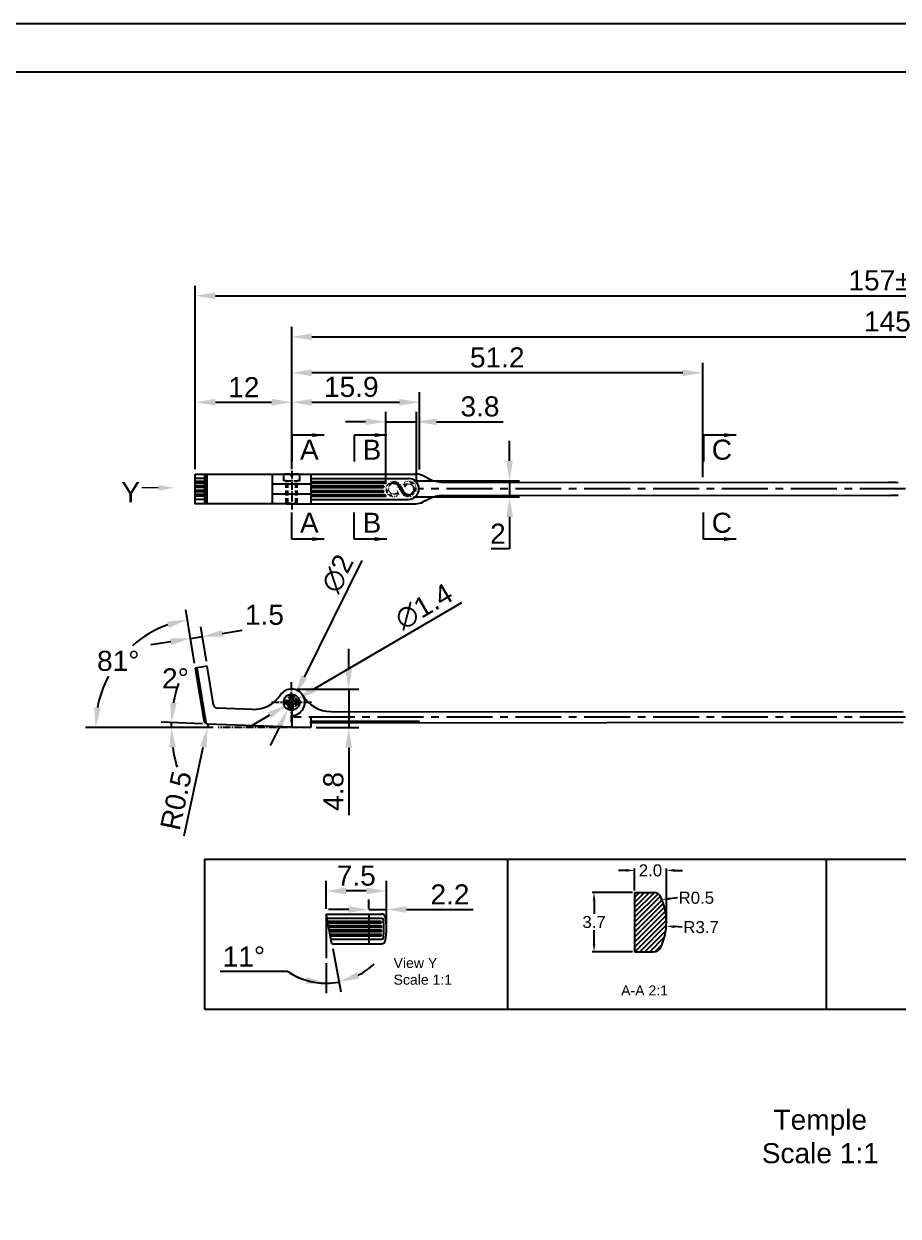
# Model space of a CAD drawing. Header units: millimetres. Extents: x 1448 to 2566, y 1057 to 1416.
# Drawn here: x 2362.5 to 2471.3, y 1267.1 to 1415.6 of the extents above; entities that cross this region are included whole.
import ezdxf

# ---------------------------------------------------------------- set-up
doc = ezdxf.new("R2010")
doc.units = ezdxf.units.MM
for name, pattern in [('CENTER2', [28.575, 19.05, -3.175, 3.175, -3.175]), ('HIDDEN', [9.525, 6.35, -3.175]), ('HIDDEN2', [0.1875, 0.125, -0.0625])]:
    doc.linetypes.add(name, pattern=pattern)
for name, color, linetype in [('Center Line', 2, 'CENTER2'), ('Dimension', 3, 'Continuous'), ('Hidden Line', 1, 'HIDDEN2')]:
    doc.layers.add(name, color=color, linetype=linetype)
for name, color, linetype, lineweight in [('填充', 6, 'Continuous', 9), ('标注', 4, 'Continuous', 5), ('绘图层', 7, 'Continuous', 15)]:
    doc.layers.add(name, color=color, linetype=linetype, lineweight=lineweight)
doc.styles.get("Standard").update_dxf_attribs({"font": 'arial.ttf'})
doc.styles.add('宋体', font='SimSun.ttf')
doc.styles.add('样式 1', font='romant.shx')
doc.dimstyles.new('ISO-25', dxfattribs={"dimtxt": 2.5, "dimasz": 2.5, "dimexe": 1.25, "dimexo": 0.625, "dimtad": 1, "dimtxsty": 'Standard', "dimcen": 2.5, "dimadec": 0, "dimazin": 0, "dimtfac": 1, "dimtmove": 0, "dimatfit": 3, "dimfxl": 1, "dimarcsym": 0})
doc.dimstyles.new('ISO-25$0', dxfattribs={"dimtxt": 2.5, "dimasz": 2.5, "dimexe": 0.5, "dimexo": 1, "dimgap": 1, "dimtad": 0, "dimtih": 1, "dimtoh": 1, "dimdec": 1, "dimzin": 10, "dimdsep": 46, "dimlunit": 6, "dimtxsty": '样式 1', "dimcen": 0, "dimclrd": 256, "dimclre": 256, "dimclrt": 7, "dimazin": 0, "dimtfac": 1, "dimtdec": 1, "dimtofl": 0, "dimtmove": 0, "dimatfit": 0, "dimfxl": 1, "dimtolj": 1, "dimtzin": 10, "dimarcsym": 0})
doc.dimstyles.new('ISO-25$2', dxfattribs={"dimscale": 0, "dimtxt": 1.8, "dimasz": 1.5, "dimexe": 1, "dimexo": 1, "dimgap": 1, "dimtad": 0, "dimtih": 1, "dimtoh": 1, "dimrnd": 0.0005, "dimzin": 1, "dimdsep": 46, "dimtxsty": 'Standard', "dimcen": 0, "dimclrd": 256, "dimclre": 256, "dimclrt": 256, "dimadec": 0, "dimazin": 0, "dimtfac": 1, "dimtofl": 0, "dimtmove": 0, "dimatfit": 3, "dimfxl": 1, "dimtolj": 1, "dimtzin": 0, "dimlwe": 9, "dimarcsym": 0})
doc.dimstyles.new('Standard$0', dxfattribs={"dimtxt": 2.3, "dimasz": 2, "dimexe": 1, "dimexo": 1, "dimgap": 1, "dimtad": 0, "dimtih": 1, "dimtoh": 1, "dimdec": 1, "dimzin": 0, "dimdsep": 46, "dimtxsty": 'Standard', "dimcen": 0, "dimclrd": 4, "dimclre": 4, "dimclrt": 4, "dimadec": 1, "dimazin": 0, "dimtfac": 1, "dimtdec": 1, "dimtofl": 0, "dimtmove": 0, "dimatfit": 0, "dimfxl": 1, "dimtolj": 1, "dimtzin": 0, "dimarcsym": 0})
doc.dimstyles.new('STANDARD$4', dxfattribs={"dimtxt": 2, "dimasz": 1.5, "dimexe": 0.5, "dimexo": 0.5, "dimgap": 0.5, "dimtad": 1, "dimtoh": 1, "dimdsep": 46, "dimtxsty": 'Standard', "dimcen": 0, "dimadec": 0, "dimazin": 0, "dimtfac": 1, "dimtofl": 0, "dimtmove": 0, "dimatfit": 3, "dimfxl": 1, "dimtolj": 1, "dimtzin": 0, "dimarcsym": 0})
doc.dimstyles.new('副本 ISO-25', dxfattribs={"dimtxt": 1.5, "dimasz": 1.5, "dimexe": 0.4, "dimexo": 0, "dimgap": 0.4, "dimtad": 1, "dimdsep": 46, "dimtxsty": 'Standard', "dimcen": 2, "dimadec": 0, "dimazin": 0, "dimtfac": 1, "dimtmove": 0, "dimatfit": 3, "dimfxl": 1, "dimarcsym": 0})

# ---------------------------------------------------------------- blocks, each defined once
blk = doc.blocks.new('*D151')
at = {"layer": 'Defpoints', "color": 0, "transparency": 16777216}
for p in [(2540.8, 1376.57), (2395.8, 1359.49), (2540.8, 1357.64)]:
    blk.add_point(p, dxfattribs=at)
at = {"layer": 'Dimension', "color": 0, "lineweight": -2, "transparency": 16777216}
for p, q in [((2395.8, 1360.11), (2395.8, 1377.82)), ((2540.8, 1358.26), (2540.8, 1377.82)), ((2398.3, 1376.57), (2538.3, 1376.57))]:
    blk.add_line(p, q, dxfattribs=at)
at = {"layer": 'Dimension', "color": 0, "transparency": 16777216}
for points in [[(2398.3, 1376.99), (2398.3, 1376.16), (2395.8, 1376.57)], [(2538.3, 1376.99), (2538.3, 1376.16), (2540.8, 1376.57)]]:
    blk.add_solid(points, dxfattribs=at)
at = {"layer": 'Dimension', "color": 0, "transparency": 16777216, "insert": (2469.95, 1378.48), "char_height": 2.5, "attachment_point": 5}
blk.add_mtext('145', dxfattribs=at)
blk = doc.blocks.new('*D152')
at = {"layer": 'Defpoints', "color": 0, "transparency": 16777216}
for p in [(2411.72, 1368.43), (2395.8, 1359.49), (2411.72, 1359.43)]:
    blk.add_point(p, dxfattribs=at)
at = {"layer": 'Dimension', "color": 0, "lineweight": -2, "transparency": 16777216}
for p, q in [((2395.8, 1360.11), (2395.8, 1369.68)), ((2411.72, 1360.06), (2411.72, 1369.68)), ((2398.3, 1368.43), (2409.22, 1368.43))]:
    blk.add_line(p, q, dxfattribs=at)
at = {"layer": 'Dimension', "color": 0, "transparency": 16777216}
for points in [[(2398.3, 1368.85), (2398.3, 1368.01), (2395.8, 1368.43)], [(2409.22, 1368.85), (2409.22, 1368.01), (2411.72, 1368.43)]]:
    blk.add_solid(points, dxfattribs=at)
at = {"layer": 'Dimension', "color": 0, "transparency": 16777216, "insert": (2403.22, 1370.33), "char_height": 2.5, "attachment_point": 5}
blk.add_mtext('15.9', dxfattribs=at)
blk = doc.blocks.new('*D153')
at = {"layer": 'Defpoints', "color": 0, "transparency": 16777216}
for p in [(2376.98, 1338.91), (2383.8, 1335.32), (2385, 1327.92), (2385, 1327.92), (2398.2, 1327.91)]:
    blk.add_point(p, dxfattribs=at)
at = {"layer": 'Dimension', "color": 0, "lineweight": -2, "transparency": 16777216}
for p, q in [((2383.7, 1335.94), (2382.62, 1342.59)), ((2384.38, 1327.92), (2370.14, 1327.93))]:
    blk.add_line(p, q, dxfattribs=at)
for start, end in [(109.7531, 131.4944), (151.9951, 169.4189)]:
    blk.add_arc((2385, 1327.92), 13.61, start, end, dxfattribs=at)
at = {"layer": 'Dimension', "color": 0, "transparency": 16777216}
for points in [[(2380.3, 1341.13), (2380.51, 1340.33), (2382.82, 1341.35)], [(2372.04, 1330.38), (2371.21, 1330.46), (2371.39, 1327.93)]]:
    blk.add_solid(points, dxfattribs=at)
at = {"layer": 'Dimension', "color": 0, "transparency": 16777216, "insert": (2374.21, 1336.21), "char_height": 2.5, "attachment_point": 5}
blk.add_mtext('81°', dxfattribs=at)
blk = doc.blocks.new('*D154')
at = {"layer": 'Defpoints', "color": 0, "transparency": 16777216}
for p in [(2384.68, 1339.25), (2383.8, 1335.32), (2385.28, 1335.56)]:
    blk.add_point(p, dxfattribs=at)
at = {"layer": 'Dimension', "color": 0, "lineweight": -2, "transparency": 16777216}
for p, q in [((2383.7, 1335.94), (2383, 1340.24)), ((2385.18, 1336.18), (2384.48, 1340.48)), ((2387.15, 1339.65), (2389.62, 1340.05)), ((2380.74, 1338.61), (2378.27, 1338.21)), ((2383.2, 1339.01), (2384.68, 1339.25))]:
    blk.add_line(p, q, dxfattribs=at)
at = {"layer": 'Dimension', "color": 0, "transparency": 16777216}
for points in [[(2387.09, 1340.06), (2387.22, 1339.24), (2384.68, 1339.25)], [(2380.67, 1339.02), (2380.8, 1338.2), (2383.2, 1339.01)]]:
    blk.add_solid(points, dxfattribs=at)
at = {"layer": 'Dimension', "color": 0, "transparency": 16777216, "insert": (2392.41, 1341.95), "char_height": 2.5, "attachment_point": 5}
blk.add_mtext('1.5', dxfattribs=at)
blk = doc.blocks.new('*D155')
at = {"layer": 'Defpoints', "color": 0, "transparency": 16777216}
for p in [(2540.8, 1381.7), (2383.8, 1359.49), (2540.8, 1357.64)]:
    blk.add_point(p, dxfattribs=at)
at = {"layer": 'Dimension', "color": 0, "lineweight": -2, "transparency": 16777216}
for p, q in [((2383.8, 1360.11), (2383.8, 1382.95)), ((2540.8, 1358.26), (2540.8, 1382.95)), ((2386.3, 1381.7), (2538.3, 1381.7))]:
    blk.add_line(p, q, dxfattribs=at)
at = {"layer": 'Dimension', "color": 0, "transparency": 16777216}
for points in [[(2386.3, 1382.11), (2386.3, 1381.28), (2383.8, 1381.7)], [(2538.3, 1382.11), (2538.3, 1381.28), (2540.8, 1381.7)]]:
    blk.add_solid(points, dxfattribs=at)
at = {"layer": 'Dimension', "color": 0, "transparency": 16777216, "insert": (2469.95, 1383.6), "char_height": 2.5, "attachment_point": 5}
blk.add_mtext('157±1', dxfattribs=at)
blk = doc.blocks.new('DQD')
at = {"layer": '填充', "lineweight": 9, "ltscale": 0.3}
h = blk.add_hatch(dxfattribs=at)
h.set_pattern_fill('ANSI31', color=0, scale=0.05, style=0)
h.set_pattern_definition([(45, (1148.31069, -378.83552), (-0.1122532, 0.1122532), [])])
edge = h.paths.add_edge_path()
edge.add_arc((566.69, -359.49), 1.22, 326.8556, 355.0657, ccw=False)
edge.add_arc((566.59, -359.43), 1.34, 301.2123, 326.8558, ccw=False)
edge.add_arc((566.73, -359.67), 1.06, 274.2954, 301.1133, ccw=False)
edge.add_arc((566.69, -359.02), 1.7, 257.7465, 274.2958, ccw=False)
edge.add_arc((566.55, -359.65), 1.07, 222.0642, 257.672, ccw=False)
edge.add_arc((567.05, -359.2), 1.74, 211.4988, 222.064, ccw=False)
edge.add_line((565.57, -360.1), (565.56, -360.09))
edge.add_line((565.56, -360.09), (565.55, -360.07))
edge.add_arc((565.5, -360.1), 0.0612, 27.0647, 32.7908)
edge.add_arc((565.22, -360.28), 0.389, 32.7819, 33.6822)
edge.add_line((565.55, -360.06), (565.54, -360.06))
edge.add_line((565.54, -360.06), (565.54, -360.06))
edge.add_arc((399.54, -452.12), 189.82, 29.0129, 29.2444)
edge.add_arc((594.76, -343.46), 33.6, 207.9789, 208.2883, ccw=False)
edge.add_arc((563.53, -360.05), 1.75, 27.9787, 35.1296)
edge.add_arc((564.41, -359.42), 0.673, 34.7548, 79.6239)
edge.add_arc((564.38, -359.62), 0.869, 79.6253, 91.3278)
edge.add_arc((564.37, -359.43), 0.684, 91.2537, 130.8134)
edge.add_arc((564.48, -359.55), 0.843, 130.8133, 161.7494)
edge.add_arc((564.32, -359.5), 0.677, 161.7494, 200.593)
edge.add_arc((564.37, -359.48), 0.725, 200.5919, 250.1079)
edge.add_arc((564.38, -359.42), 0.784, 250.7316, 267.3209)
edge.add_arc((564.37, -359.64), 0.567, 267.3211, 306.2228)
edge.add_arc((564.25, -359.48), 0.772, 306.2233, 334.5335)
edge.add_arc((564.56, -359.62), 0.425, 334.2455, 338.2123)
edge.add_arc((564.73, -359.69), 0.245, 338.0572, 339.8659)
edge.add_line((564.96, -359.77), (564.96, -359.77))
edge.add_line((564.96, -359.77), (565.28, -360.35))
edge.add_arc((564.34, -359.44), 1.3, 269.4465, 315.7434, ccw=False)
edge.add_arc((564.34, -359.54), 1.2, 219.0311, 269.4465, ccw=False)
edge.add_arc((564.38, -359.53), 1.24, 168.2094, 218.4949, ccw=False)
edge.add_arc((564.46, -359.54), 1.32, 121.2067, 168.2095, ccw=False)
edge.add_arc((564.32, -359.32), 1.06, 94.2929, 121.1205, ccw=False)
edge.add_arc((564.37, -359.96), 1.7, 77.7464, 94.2924, ccw=False)
edge.add_arc((564.5, -359.34), 1.07, 42.0742, 77.6742, ccw=False)
edge.add_arc((564.01, -359.79), 1.73, 31.4908, 42.0738, ccw=False)
edge.add_arc((570.69, -355.76), 6.07, 210.9223, 211.243)
edge.add_arc((565.55, -358.89), 0.0552, 205.9092, 212.2901)
edge.add_arc((565.73, -358.78), 0.26, 212.3113, 213.6669)
edge.add_line((565.51, -358.92), (565.51, -358.92))
edge.add_line((565.51, -358.92), (565.51, -358.93))
edge.add_line((565.51, -358.93), (565.57, -359.03))
edge.add_line((565.57, -359.03), (565.61, -359.11))
edge.add_line((565.61, -359.11), (565.66, -359.19))
edge.add_arc((659.07, -307.26), 106.87, 209.0745, 209.3225)
edge.add_arc((563.18, -361.1), 3.1, 28.5558, 29.0962, ccw=False)
edge.add_arc((567.1, -358.97), 1.37, 208.5466, 209.6916)
edge.add_arc((588.52, -346.9), 25.95, 209.414, 210.0587)
edge.add_arc((566.56, -359.61), 0.584, 210.0584, 215.1338)
edge.add_arc((566.66, -359.55), 0.693, 214.7855, 294.3732)
edge.add_arc((566.59, -359.4), 0.86, 294.3731, 321.393)
edge.add_arc((566.71, -359.49), 0.703, 321.3927, 376.6129)
edge.add_arc((566.69, -359.5), 0.724, 16.613, 70.1029)
edge.add_arc((566.68, -359.55), 0.778, 70.7005, 87.7609)
edge.add_arc((566.69, -359.34), 0.567, 87.7607, 126.4636)
edge.add_arc((566.81, -359.51), 0.773, 126.4633, 154.5968)
edge.add_arc((566.5, -359.36), 0.426, 154.3103, 158.2724)
edge.add_arc((566.33, -359.3), 0.246, 158.1207, 159.9307)
edge.add_line((566.1, -359.21), (566.1, -359.21))
edge.add_line((566.1, -359.21), (565.78, -358.64))
edge.add_arc((566.71, -359.55), 1.3, 89.4474, 135.7452, ccw=False)
edge.add_arc((566.71, -359.45), 1.2, 39.0184, 89.4475, ccw=False)
edge.add_arc((566.7, -359.44), 1.22, -6.5827, 38.5074, ccw=False)
edge.add_arc((568.41, -359.64), 0.515, 173.4181, 175.134)
blk = doc.blocks.new('*D156')
at = {"layer": 'Defpoints', "color": 0, "transparency": 16777216}
for p in [(2395.8, 1368.43), (2383.8, 1359.49), (2395.8, 1359.49)]:
    blk.add_point(p, dxfattribs=at)
at = {"layer": 'Dimension', "color": 0, "lineweight": -2, "transparency": 16777216}
for p, q in [((2383.8, 1360.11), (2383.8, 1369.68)), ((2395.8, 1360.11), (2395.8, 1369.68)), ((2386.3, 1368.43), (2393.3, 1368.43))]:
    blk.add_line(p, q, dxfattribs=at)
at = {"layer": 'Dimension', "color": 0, "transparency": 16777216}
for points in [[(2386.3, 1368.85), (2386.3, 1368.01), (2383.8, 1368.43)], [(2393.3, 1368.85), (2393.3, 1368.01), (2395.8, 1368.43)]]:
    blk.add_solid(points, dxfattribs=at)
at = {"layer": 'Dimension', "color": 0, "transparency": 16777216, "insert": (2389.84, 1370.31), "char_height": 2.5, "attachment_point": 5}
blk.add_mtext('12', dxfattribs=at)
blk = doc.blocks.new('*D205')
at = {"layer": 'Defpoints', "color": 0, "transparency": 16777216}
for p in [(2396.23, 1331.96), (2395.34, 1330.17)]:
    blk.add_point(p, dxfattribs=at)
at = {"layer": 'Dimension', "color": 0, "lineweight": -2, "transparency": 16777216}
for p, q in [((2404.53, 1348.72), (2397.34, 1334.2)), ((2395.34, 1330.17), (2396.23, 1331.96)), ((2394.23, 1327.93), (2393.12, 1325.69))]:
    blk.add_line(p, q, dxfattribs=at)
at = {"layer": 'Dimension', "color": 0, "transparency": 16777216}
for points in [[(2396.96, 1334.39), (2397.71, 1334.02), (2396.23, 1331.96)], [(2393.86, 1328.11), (2394.6, 1327.74), (2395.34, 1330.17)]]:
    blk.add_solid(points, dxfattribs=at)
at = {"layer": 'Dimension', "color": 0, "transparency": 16777216, "insert": (2401.52, 1347.09), "char_height": 2.5, "attachment_point": 5, "rotation": 63.6537}
blk.add_mtext('∅2', dxfattribs=at)
blk = doc.blocks.new('*D206')
at = {"layer": 'Defpoints', "color": 0, "transparency": 16777216}
for p in [(2395.18, 1330.71), (2396.39, 1331.42)]:
    blk.add_point(p, dxfattribs=at)
at = {"layer": 'Dimension', "color": 0, "lineweight": -2, "transparency": 16777216}
for p, q in [((2416.94, 1343.43), (2398.55, 1332.68)), ((2395.18, 1330.71), (2396.39, 1331.42)), ((2393.02, 1329.45), (2390.86, 1328.19))]:
    blk.add_line(p, q, dxfattribs=at)
at = {"layer": 'Dimension', "color": 0, "transparency": 16777216}
for points in [[(2398.34, 1333.04), (2398.76, 1332.32), (2396.39, 1331.42)], [(2392.81, 1329.81), (2393.23, 1329.09), (2395.18, 1330.71)]]:
    blk.add_solid(points, dxfattribs=at)
at = {"layer": 'Dimension', "color": 0, "transparency": 16777216, "insert": (2412.27, 1342.98), "char_height": 2.5, "attachment_point": 5, "rotation": 30.2947}
blk.add_mtext('∅1.4', dxfattribs=at)
blk = doc.blocks.new('*D149')
at = {"layer": 'Defpoints', "color": 0, "transparency": 16777216}
for p in [(2385.32, 1327.93), (2385.43, 1328.42)]:
    blk.add_point(p, dxfattribs=at)
at = {"layer": 'Dimension', "color": 0, "lineweight": -2, "transparency": 16777216}
for p, q in [((2385.43, 1328.42), (2385.32, 1327.93)), ((2382.4, 1314.41), (2384.79, 1325.49))]:
    blk.add_line(p, q, dxfattribs=at)
at = {"layer": 'Dimension', "color": 0, "transparency": 16777216}
blk.add_solid([(2384.39, 1325.58), (2385.2, 1325.4), (2385.32, 1327.93)], dxfattribs=at)
at = {"layer": 'Dimension', "color": 0, "transparency": 16777216, "insert": (2381.41, 1318.83), "char_height": 2.5, "attachment_point": 5, "rotation": 77.8144}
blk.add_mtext('R0.5', dxfattribs=at)
blk = doc.blocks.new('*D194')
at = {"layer": 'Defpoints', "color": 0, "transparency": 16777216}
for p in [(2400.09, 1304.69), (2400.09, 1304.69), (2400.79, 1300.99), (2400.09, 1299.18), (2401.16, 1296.14)]:
    blk.add_point(p, dxfattribs=at)
at = {"layer": 'Dimension', "color": 0, "lineweight": -2, "transparency": 16777216}
for p, q in [((2400.91, 1300.38), (2401.93, 1294.99)), ((2400.09, 1298.55), (2400.09, 1294.82)), ((2395.31, 1297.52), (2386.89, 1297.52))]:
    blk.add_line(p, q, dxfattribs=at)
for start, end in [(297.3902, 314.0674), (236.2788, 270), (236.6458, 253.3229), (270, 280.7131)]:
    blk.add_arc((2400.09, 1304.69), 8.62, start, end, dxfattribs=at)
at = {"layer": 'Dimension', "color": 0, "transparency": 16777216}
for points in [[(2397.68, 1296.85), (2397.56, 1296.02), (2400.09, 1296.07)], [(2404.19, 1296.64), (2403.92, 1297.43), (2401.69, 1296.22)]]:
    blk.add_solid(points, dxfattribs=at)
at = {"layer": 'Dimension', "color": 0, "transparency": 16777216, "insert": (2389.85, 1299.4), "char_height": 2.5, "attachment_point": 5}
blk.add_mtext('11°', dxfattribs=at)
blk = doc.blocks.new('*D195')
at = {"layer": 'Defpoints', "color": 0, "transparency": 16777216}
for p in [(2405.4, 1304.69), (2407.59, 1305.25), (2407.59, 1302.84)]:
    blk.add_point(p, dxfattribs=at)
at = {"layer": 'Dimension', "color": 0, "lineweight": -2, "transparency": 16777216}
for p, q in [((2405.4, 1305.32), (2405.4, 1306.5)), ((2407.59, 1303.47), (2407.59, 1306.5)), ((2402.9, 1305.25), (2400.4, 1305.25)), ((2405.4, 1305.25), (2407.59, 1305.25)), ((2410.09, 1305.25), (2418.41, 1305.25))]:
    blk.add_line(p, q, dxfattribs=at)
at = {"layer": 'Dimension', "color": 0, "transparency": 16777216}
for points in [[(2402.9, 1305.67), (2402.9, 1304.84), (2405.4, 1305.25)], [(2410.09, 1305.67), (2410.09, 1304.84), (2407.59, 1305.25)]]:
    blk.add_solid(points, dxfattribs=at)
at = {"layer": 'Dimension', "color": 0, "transparency": 16777216, "insert": (2415.5, 1307.13), "char_height": 2.5, "attachment_point": 5}
blk.add_mtext('2.2', dxfattribs=at)
blk = doc.blocks.new('*D196')
at = {"layer": 'Defpoints', "color": 0, "transparency": 16777216}
for p in [(2380.81, 1328.12), (2385.34, 1328.37), (2386.63, 1327.91), (2398.2, 1327.91), (2398.2, 1327.91)]:
    blk.add_point(p, dxfattribs=at)
at = {"layer": 'Dimension', "color": 0, "lineweight": -2, "transparency": 16777216}
for p, q in [((2386.01, 1327.91), (2379.56, 1327.91)), ((2384.71, 1328.39), (2379.57, 1328.58))]:
    blk.add_line(p, q, dxfattribs=at)
for start, end in [(161.4762, 169.7183), (177.9605, 180), (188.2421, 196.4843)]:
    blk.add_arc((2398.2, 1327.91), 17.39, start, end, dxfattribs=at)
at = {"layer": 'Dimension', "color": 0, "transparency": 16777216}
for points in [[(2381.5, 1330.97), (2380.67, 1331.06), (2380.82, 1328.53)], [(2380.57, 1325.39), (2381.4, 1325.45), (2380.81, 1327.91)]]:
    blk.add_solid(points, dxfattribs=at)
at = {"layer": 'Dimension', "color": 0, "transparency": 16777216, "insert": (2381.33, 1334.04), "char_height": 2.5, "attachment_point": 5}
blk.add_mtext('2°', dxfattribs=at)
blk = doc.blocks.new('*D197')
at = {"layer": 'Defpoints', "color": 0, "transparency": 16777216}
for p in [(2442.44, 1310.12), (2438.47, 1307.39), (2442.44, 1303.69)]:
    blk.add_point(p, dxfattribs=at)
at = {"layer": 'Dimension', "color": 3, "lineweight": -2, "transparency": 16777216}
for p, q in [((2437.47, 1310.12), (2436.47, 1310.12)), ((2438.47, 1307.64), (2438.47, 1310.37)), ((2442.44, 1303.94), (2442.44, 1310.37)), ((2443.44, 1310.12), (2444.44, 1310.12))]:
    blk.add_line(p, q, dxfattribs=at)
at = {"layer": 'Dimension', "color": 3, "transparency": 16777216}
for points in [[(2437.47, 1310.29), (2437.47, 1309.96), (2438.47, 1310.12)], [(2443.44, 1310.29), (2443.44, 1309.96), (2442.44, 1310.12)]]:
    blk.add_solid(points, dxfattribs=at)
at = {"layer": 'Dimension', "transparency": 16777216, "insert": (2440.46, 1310.12), "char_height": 1.5, "attachment_point": 5}
blk.add_mtext('\\A1;2.0', dxfattribs=at)
blk = doc.blocks.new('*D198')
at = {"layer": 'Defpoints', "color": 0, "transparency": 16777216}
for p in [(2438.47, 1307.39), (2433.44, 1299.99), (2438.47, 1299.99)]:
    blk.add_point(p, dxfattribs=at)
at = {"layer": 'Dimension', "color": 3, "lineweight": -2, "transparency": 16777216}
for p, q in [((2438.22, 1307.39), (2433.19, 1307.39)), ((2433.44, 1306.39), (2433.44, 1304.7)), ((2433.44, 1300.99), (2433.44, 1302.67)), ((2438.22, 1299.99), (2433.19, 1299.99))]:
    blk.add_line(p, q, dxfattribs=at)
at = {"layer": 'Dimension', "color": 3, "transparency": 16777216}
for points in [[(2433.27, 1306.39), (2433.6, 1306.39), (2433.44, 1307.39)], [(2433.27, 1300.99), (2433.6, 1300.99), (2433.44, 1299.99)]]:
    blk.add_solid(points, dxfattribs=at)
at = {"layer": 'Dimension', "transparency": 16777216, "insert": (2433.44, 1303.69), "char_height": 1.5, "attachment_point": 5}
blk.add_mtext('\\A1;3.7', dxfattribs=at)
blk = doc.blocks.new('*D199')
at = {"layer": 'Defpoints', "color": 0, "transparency": 16777216}
for p in [(2435.01, 1303.69), (2442.43, 1303.18)]:
    blk.add_point(p, dxfattribs=at)
at = {"layer": 'Dimension', "color": 3, "lineweight": -2, "transparency": 16777216}
blk.add_line((2444.42, 1303.05), (2443.43, 1303.12), dxfattribs=at)
at = {"layer": 'Dimension', "color": 3, "transparency": 16777216}
blk.add_solid([(2443.44, 1303.28), (2443.41, 1302.95), (2442.43, 1303.18)], dxfattribs=at)
at = {"layer": 'Dimension', "transparency": 16777216, "insert": (2446.76, 1303.05), "char_height": 1.5, "attachment_point": 5}
blk.add_mtext('\\A1;R3.7', dxfattribs=at)
blk = doc.blocks.new('*D200')
at = {"layer": 'Defpoints', "color": 0, "transparency": 16777216}
for p in [(2395.83, 1332.71), (2398.2, 1327.91), (2402.9, 1327.91)]:
    blk.add_point(p, dxfattribs=at)
at = {"layer": 'Dimension', "color": 0, "lineweight": -2, "transparency": 16777216}
for p, q in [((2402.9, 1335.21), (2402.9, 1337.71)), ((2396.45, 1332.71), (2404.15, 1332.71)), ((2402.9, 1332.71), (2402.9, 1327.91)), ((2398.83, 1327.91), (2404.15, 1327.91)), ((2402.9, 1325.41), (2402.9, 1317.01))]:
    blk.add_line(p, q, dxfattribs=at)
at = {"layer": 'Dimension', "color": 0, "transparency": 16777216}
for points in [[(2402.48, 1335.21), (2403.32, 1335.21), (2402.9, 1332.71)], [(2402.48, 1325.41), (2403.32, 1325.41), (2402.9, 1327.91)]]:
    blk.add_solid(points, dxfattribs=at)
at = {"layer": 'Dimension', "color": 0, "transparency": 16777216, "insert": (2401, 1319.96), "char_height": 2.5, "attachment_point": 5, "rotation": 90}
blk.add_mtext('4.8', dxfattribs=at)
blk = doc.blocks.new('*D150')
at = {"layer": 'Defpoints', "color": 0, "transparency": 16777216}
for p in [(2400.09, 1307.56), (2400.09, 1304.69), (2407.59, 1302.84)]:
    blk.add_point(p, dxfattribs=at)
at = {"layer": 'Dimension', "color": 0, "lineweight": -2, "transparency": 16777216}
for p, q in [((2400.09, 1305.32), (2400.09, 1308.81)), ((2407.59, 1303.47), (2407.59, 1308.81)), ((2405.09, 1307.56), (2402.59, 1307.56))]:
    blk.add_line(p, q, dxfattribs=at)
at = {"layer": 'Dimension', "color": 0, "transparency": 16777216}
for points in [[(2402.59, 1307.98), (2402.59, 1307.14), (2400.09, 1307.56)], [(2405.09, 1307.98), (2405.09, 1307.14), (2407.59, 1307.56)]]:
    blk.add_solid(points, dxfattribs=at)
at = {"layer": 'Dimension', "color": 0, "transparency": 16777216, "insert": (2403.84, 1309.46), "char_height": 2.5, "attachment_point": 5}
blk.add_mtext('7.5', dxfattribs=at)
blk = doc.blocks.new('kjhkih')
at = {"layer": '标注', "color": 0, "lineweight": 13, "ltscale": 5}
blk.add_line((1566.04, 212.6), (1563.98, 212.6), dxfattribs=at)
blk.add_solid([(1566.04, 212.93), (1568.04, 212.6), (1566.04, 212.26)], dxfattribs=at)
blk = doc.blocks.new('*D201')
at = {"layer": 'Defpoints', "color": 0, "transparency": 16777216}
for p in [(2440.85, 1306.39), (2441.84, 1306.49)]:
    blk.add_point(p, dxfattribs=at)
at = {"layer": 'Dimension', "color": 3, "lineweight": -2, "transparency": 16777216}
blk.add_line((2443.83, 1306.71), (2442.84, 1306.6), dxfattribs=at)
blk.add_arc((2440.85, 1306.39), 1, 351.8602, 10.4957, dxfattribs=at)
at = {"layer": 'Dimension', "color": 3, "transparency": 16777216}
blk.add_solid([(2442.82, 1306.77), (2442.86, 1306.44), (2441.84, 1306.49)], dxfattribs=at)
at = {"layer": 'Dimension', "transparency": 16777216, "insert": (2446.17, 1306.71), "char_height": 1.5, "attachment_point": 5}
blk.add_mtext('\\A1;R0.5', dxfattribs=at)
blk = doc.blocks.new('*D202')
at = {"layer": 'Defpoints', "color": 0, "transparency": 16777216}
for p in [(2410.38, 1358.63), (2410.35, 1356.64), (2422.92, 1356.64)]:
    blk.add_point(p, dxfattribs=at)
at = {"layer": 'Dimension', "color": 0, "lineweight": -2, "transparency": 16777216}
for p, q in [((2422.92, 1361.13), (2422.92, 1363.63)), ((2411.01, 1358.63), (2424.17, 1358.63)), ((2422.92, 1358.63), (2422.92, 1356.64)), ((2410.98, 1356.64), (2424.17, 1356.64)), ((2422.92, 1354.14), (2422.92, 1350.18)), ((2422.92, 1350.18), (2420.64, 1350.18))]:
    blk.add_line(p, q, dxfattribs=at)
at = {"layer": 'Dimension', "color": 0, "transparency": 16777216}
for points in [[(2422.51, 1361.13), (2423.34, 1361.13), (2422.92, 1358.63)], [(2422.51, 1354.14), (2423.34, 1354.14), (2422.92, 1356.64)]]:
    blk.add_solid(points, dxfattribs=at)
at = {"layer": 'Dimension', "color": 0, "transparency": 16777216, "insert": (2421.47, 1352.06), "char_height": 2.5, "attachment_point": 5}
blk.add_mtext('2', dxfattribs=at)
blk = doc.blocks.new('*D148')
at = {"layer": 'Defpoints', "color": 0, "transparency": 16777216}
for p in [(2395.8, 1372.1), (2395.8, 1359.49), (2446.98, 1358.47)]:
    blk.add_point(p, dxfattribs=at)
at = {"layer": 'Dimension', "color": 0, "lineweight": -2, "transparency": 16777216}
for p, q in [((2395.8, 1360.11), (2395.8, 1373.35)), ((2446.98, 1359.09), (2446.98, 1373.35)), ((2444.48, 1372.1), (2398.3, 1372.1))]:
    blk.add_line(p, q, dxfattribs=at)
at = {"layer": 'Dimension', "color": 0, "transparency": 16777216}
for points in [[(2398.3, 1372.51), (2398.3, 1371.68), (2395.8, 1372.1)], [(2444.48, 1372.51), (2444.48, 1371.68), (2446.98, 1372.1)]]:
    blk.add_solid(points, dxfattribs=at)
at = {"layer": 'Dimension', "color": 0, "transparency": 16777216, "insert": (2421.39, 1374), "char_height": 2.5, "attachment_point": 5}
blk.add_mtext('51.2', dxfattribs=at)
blk = doc.blocks.new('*D192')
at = {"layer": 'Defpoints', "color": 0, "transparency": 16777216}
for p in [(2411.34, 1366), (2407.5, 1357.6), (2411.34, 1357.69)]:
    blk.add_point(p, dxfattribs=at)
at = {"layer": 'Dimension', "color": 0, "lineweight": -2, "transparency": 16777216}
for p, q in [((2407.5, 1358.23), (2407.5, 1367.25)), ((2411.34, 1358.31), (2411.34, 1367.25)), ((2405, 1366), (2402.5, 1366)), ((2407.5, 1366), (2411.34, 1366)), ((2413.84, 1366), (2422.14, 1366))]:
    blk.add_line(p, q, dxfattribs=at)
at = {"layer": 'Dimension', "color": 0, "transparency": 16777216}
for points in [[(2405, 1366.41), (2405, 1365.58), (2407.5, 1366)], [(2413.84, 1366.41), (2413.84, 1365.58), (2411.34, 1366)]]:
    blk.add_solid(points, dxfattribs=at)
at = {"layer": 'Dimension', "color": 0, "transparency": 16777216, "insert": (2419.24, 1367.9), "char_height": 2.5, "attachment_point": 5}
blk.add_mtext('3.8', dxfattribs=at)

msp = doc.modelspace()

# ---------------------------------------------------------------- hatches: boundary and pattern name
h = msp.add_hatch()
h.set_pattern_fill('ANSI31', color=6, scale=3.5)
h.set_pattern_definition([(45, (-8272.3173, 454.62892), (-0.309359217, 0.309359217), [])])
h.paths.add_polyline_path([(2438.47292, 1299.98697), (2440.85061, 1299.98697, 0.292327252), (2441.75825, 1300.5672, 0.220044311), (2441.75825, 1306.80673, 0.292327252), (2440.85061, 1307.38697), (2438.47292, 1307.38697)])

# ---------------------------------------------------------------- linework, layer by layer
for p, q in [((2562.08988, 1409.56132), (2152.83439, 1409.56132)), ((2383.80133, 1359.48757), (2395.80133, 1359.48757)), ((2383.80133, 1355.78757), (2383.80133, 1359.48757)), ((2385.00133, 1358.94207), (2383.80133, 1358.94207)), ((2385.00133, 1355.78757), (2385.00133, 1359.48757)), ((2385.28199, 1355.78757), (2385.28199, 1359.48757)), ((2393.40133, 1355.78757), (2393.40133, 1359.48757)), ((2395.80133, 1359.48757), (2411.24359, 1359.48757)), ((2398.20133, 1359.46357), (2398.20133, 1355.81157)), ((2398.20133, 1358.94207), (2410.34881, 1358.94207)), ((2412.79334, 1358.93649), (2412.16507, 1359.26264)), ((2385.00133, 1358.54207), (2383.80133, 1358.54207)), ((2385.00133, 1358.34207), (2383.80133, 1358.34207)), ((2385.00133, 1358.01514), (2383.80133, 1358.01514)), ((2385.00133, 1357.81514), (2383.80133, 1357.81514)), ((2385.00133, 1357.46), (2383.80133, 1357.46)), ((2393.40133, 1358.25757), (2398.20133, 1358.25757)), ((2398.20133, 1358.54207), (2407.56682, 1358.54207)), ((2398.20133, 1358.34207), (2407.40892, 1358.34207)), ((2398.20133, 1358.01514), (2407.25817, 1358.01514)), ((2398.20133, 1358.01514), (2407.25817, 1358.01514)), ((2398.20133, 1357.81514), (2407.21448, 1357.81514)), ((2398.20133, 1357.46), (2407.21448, 1357.46)), ((2407.56068, 1357.94207), (2407.56682, 1357.94207)), ((2411.64034, 1357.53757), (2411.6365, 1357.53757)), ((2414.63286, 1358.48663), (2470.03731, 1358.43908)), ((2385.00133, 1357.26), (2383.80133, 1357.26)), ((2385.00133, 1356.94207), (2383.80133, 1356.94207)), ((2385.00133, 1356.73306), (2383.80133, 1356.73306)), ((2385.00133, 1356.33306), (2383.80133, 1356.33306)), ((2393.40133, 1357.01757), (2398.20133, 1357.01757)), ((2398.20133, 1357.26), (2407.25817, 1357.26)), ((2398.20133, 1357.26), (2407.25817, 1357.26)), ((2398.20133, 1356.94207), (2407.40319, 1356.94207)), ((2398.20133, 1356.73306), (2407.56682, 1356.73306)), ((2398.20133, 1356.33306), (2410.34881, 1356.33306)), ((2412.79334, 1356.33864), (2412.16507, 1356.0125)), ((2470.03731, 1356.83605), (2414.63286, 1356.7885)), ((2395.80133, 1355.78757), (2383.80133, 1355.78757)), ((2395.80133, 1355.78757), (2411.24359, 1355.78757)), ((2385.28199, 1335.56247), (2383.80133, 1335.32235)), ((2383.80133, 1335.32235), (2384.86046, 1328.79143)), ((2383.99875, 1335.35437), (2385.10134, 1328.55547)), ((2386.06245, 1330.74989), (2385.28199, 1335.56247)), ((2390.92067, 1330.17419), (2386.53821, 1330.33025)), ((2395.80133, 1330.06549), (2395.80133, 1327.99911)), ((2398.20133, 1329.2153), (2398.20133, 1327.91364)), ((2400.6602, 1329.91195), (2471.90719, 1329.86281)), ((2384.983, 1328.53628), (2385.10134, 1328.55547)), ((2385.33622, 1328.37179), (2398.20133, 1327.91364)), ((2398.20133, 1328.51696), (2471.90719, 1328.56779)), ((2407.60177, 1328.7153), (2407.60177, 1328.52344)), ((2408.48794, 1328.7153), (2408.48794, 1328.52405)), ((2411.43957, 1328.7153), (2411.43957, 1328.52609)), ((2384.94545, 1311.52168), (2384.94545, 1292.82943)), ((2384.94545, 1311.52168), (2543.76588, 1311.52168)), ((2422.67286, 1311.52168), (2422.67286, 1292.82943)), ((2438.47292, 1307.38697), (2438.47292, 1299.98697)), ((2438.47292, 1307.38697), (2440.85061, 1307.38697)), ((2400.09077, 1304.69133), (2406.97827, 1304.69133)), ((2400.79077, 1300.99133), (2400.09077, 1304.69133)), ((2400.09077, 1304.69133), (2400.09077, 1299.17827)), ((2407.01564, 1304.14583), (2400.19397, 1304.14583)), ((2405.40102, 1304.69133), (2405.40102, 1300.99133)), ((2406.93983, 1303.74583), (2400.26964, 1303.74583)), ((2406.9599, 1303.54583), (2400.30748, 1303.54583)), ((2406.98191, 1303.2189), (2400.36933, 1303.2189)), ((2406.98881, 1303.0189), (2400.40717, 1303.0189)), ((2406.98881, 1302.66376), (2400.47436, 1302.66376)), ((2406.98191, 1302.46376), (2400.5122, 1302.46376)), ((2407.59077, 1302.84133), (2407.59077, 1302.84133)), ((2406.96069, 1302.14583), (2400.57235, 1302.14583)), ((2406.93983, 1301.93682), (2400.61189, 1301.93682)), ((2407.01564, 1301.53682), (2400.68756, 1301.53682)), ((2400.79077, 1300.99133), (2406.97827, 1300.99133)), ((2438.47292, 1299.98697), (2440.85061, 1299.98697)), ((2384.94545, 1292.82943), (2543.76588, 1292.82943))]:
    msp.add_line(p, q)
for points in [[(2566.12792, 1118.56132), (2566.12792, 1415.56132), (2146.12793, 1415.56132), (2146.12793, 1118.56132)], [(2383.80133, 1359.48757), (2385.00133, 1359.48757), (2385.00133, 1355.78757), (2383.80133, 1355.78757)]]:
    msp.add_lwpolyline(points, close=True)
for points in [[(2394.80267, 1331.26531), (2395.58247, 1331.26531), (2395.58247, 1332.04511)], [(2396.76226, 1331.26531), (2395.98247, 1331.26531), (2395.98247, 1332.04511)], [(2395.58247, 1330.08552), (2395.58247, 1330.86531), (2394.80267, 1330.86531)], [(2395.98247, 1330.08552), (2395.98247, 1330.86531), (2396.76226, 1330.86531)], [(2384.9444, 1328.29108), (2384.94167, 1328.29064)], [(2398.20133, 1328.52346), (2398.20133, 1328.7153), (2411.64034, 1328.7153), (2411.64034, 1328.5153)], [(2462.3349, 1311.52168), (2462.3349, 1292.82943)]]:
    msp.add_lwpolyline(points)
msp.add_circle((2395.78247, 1331.06531), 1)
for centre, radius, start, end in [((2410.33576, 1357.63757), 1.30457, 270.5729387, 89.4270613), ((2411.24359, 1357.48757), 2, 62.5651759, 90), ((2414.63629, 1362.48663), 4, 242.5651759, 269.9508239), ((2408.50691, 1357.63757), 1.30457, 163.1766776, 172.1769415), ((2408.50691, 1357.63757), 1.30457, 187.8230585, 196.8233224), ((2408.50691, 1357.63757), 1.30457, 136.1052604, 147.3144207), ((2470.02015, 1338.43909), 20, 86.3537318, 89.9508239), ((2408.50691, 1357.63757), 1.30457, 212.2166166, 223.8947396), ((2411.24359, 1357.78757), 2, 270, 297.4348241), ((2414.63629, 1352.7885), 4, 90.0491761, 117.4348241), ((2470.02015, 1376.83604), 20, 270.0491761, 273.6462682), ((2395.78247, 1331.06531), 1.65, 30.2536508, 146.6471098), ((2386.556, 1330.82993), 0.5, 189.2115137, 267.9604857), ((2391.06302, 1334.17165), 4, 267.9604857, 326.6471098), ((2395.78247, 1331.06531), 1.65, 270.6550498, 30.2536508), ((2400.66296, 1333.91195), 4, 210.2536508, 269.9604857), ((2385.35401, 1328.87147), 0.5, 189.2115137, 267.9604857), ((2440.85061, 1306.38697), 1, 24.8196803, 90), ((2435.01254, 1303.68697), 7.43219, 335.1803197, 24.8196803), ((2406.97827, 1304.19133), 0.5, 9.5272834, 90), ((2407.01564, 1303.94583), 0.2, 7.7828069, 90), ((2398.93452, 1302.84133), 8.35625, 352.2171931, 7.7828069), ((2398.93452, 1302.84133), 8.65625, 350.4727166, 9.5272834), ((2398.93452, 1302.84133), 8.05625, 5.0168256, 6.4464028), ((2398.93452, 1302.84133), 8.05625, 1.262979, 2.686254), ((2398.93452, 1302.84133), 8.05625, 357.313746, 358.737021), ((2398.93452, 1302.84133), 8.05625, 353.5535972, 355.0474998), ((2406.97827, 1301.49133), 0.5, 270, 350.4727166), ((2407.01564, 1301.73682), 0.2, 270, 352.2171931), ((2440.85061, 1300.98697), 1, 270, 335.1803197)]:
    msp.add_arc(centre, radius, start, end)
at = {"layer": 'Center Line', "ltscale": 0.05}
for p, q in [((2395.80133, 1359.88916), (2395.80133, 1355.05726)), ((2395.78247, 1328.56531), (2395.78247, 1333.56531)), ((2393.28247, 1331.06531), (2398.28247, 1331.06531)), ((2398.20133, 1327.91364), (2386.63383, 1327.91364))]:
    msp.add_line(p, q, dxfattribs=at)
at = {"layer": 'Center Line', "ltscale": 0.3}
for p, q in [((2540.80133, 1357.63757), (2411.64034, 1357.63757)), ((2540.80133, 1329.2153), (2395.80133, 1329.2153))]:
    msp.add_line(p, q, dxfattribs=at)
at = {"layer": 'Hidden Line', "linetype": 'HIDDEN', "ltscale": 0.1}
for p, q in [((2394.80133, 1359.33757), (2394.9618, 1359.48757)), ((2394.80133, 1358.63757), (2394.80133, 1359.33757)), ((2395.60133, 1359.48757), (2394.9618, 1359.48757)), ((2395.60133, 1359.48757), (2395.60133, 1359.33757)), ((2395.60133, 1359.33757), (2396.00133, 1359.33757)), ((2396.00133, 1359.33757), (2395.60133, 1359.33757)), ((2396.64087, 1359.48757), (2396.00133, 1359.48757)), ((2396.00133, 1359.48757), (2396.00133, 1359.33757)), ((2396.80133, 1359.33757), (2396.64087, 1359.48757)), ((2396.80133, 1358.63757), (2396.80133, 1359.33757)), ((2395.10133, 1358.63757), (2394.80133, 1358.63757)), ((2395.10133, 1355.86682), (2395.10133, 1358.63757)), ((2395.10133, 1358.63757), (2396.50133, 1358.63757)), ((2395.30133, 1355.86682), (2395.30133, 1358.63757)), ((2396.30133, 1355.86682), (2396.30133, 1358.63757)), ((2396.80133, 1358.63757), (2396.50133, 1358.63757)), ((2396.50133, 1355.86682), (2396.50133, 1358.63757)), ((2395.10133, 1355.86682), (2395.17395, 1355.78757)), ((2395.10133, 1355.86682), (2396.50133, 1355.86682)), ((2396.50133, 1355.86682), (2396.42872, 1355.78757)), ((2395.17395, 1355.78757), (2396.42872, 1355.78757))]:
    msp.add_line(p, q, dxfattribs=at)
msp.add_circle((2395.78247, 1331.06531), 0.7, dxfattribs=at)

# ---------------------------------------------------------------- block references
msp.add_blockref('kjhkih', (813.1569, 1145.17267))
at = {"xscale": 0.8043725965845218, "yscale": 0.8043725965845218, "zscale": 0.8043725965845218}
msp.add_blockref('DQD', (1954.52804, 1646.79487), dxfattribs=at)

# ---------------------------------------------------------------- texts
at = {"attachment_point": 1}
for s, insert, char_height, width in [('A', (2396.83277, 1363.77254), 2.5, 1.4244815), ('B', (2404.62504, 1363.77254), 2.5, 1.4244815), ('C', (2448.08821, 1363.77254), 2.5, 1.4244815), ('A', (2396.83277, 1354.67107), 2.5, 1.4244815), ('B', (2404.62504, 1354.67107), 2.5, 1.4244815), ('C', (2448.08821, 1354.67107), 2.5, 1.4244815), ('View Y\\PScale 1:1', (2408.48395, 1299.22049), 1.25, 8.4980904), ('A-A 2:1', (2436.8124, 1295.79446), 1.25, 6.2736983)]:
    msp.add_mtext(s, dxfattribs=dict(at, insert=insert, char_height=char_height, width=width))
at = {"insert": (2374.58756, 1358.47922), "char_height": 2.5, "attachment_point": 1}
msp.add_mtext_dynamic_manual_height_columns('Y', width=2.4295858, gutter_width=12.5, heights=[0], dxfattribs=at)
at = {"layer": '绘图层', "color": 4, "linetype": 'ByBlock', "lineweight": 9, "insert": (2461.60003, 1276.97266), "char_height": 2.5, "width": 31.5629841, "attachment_point": 5, "style": '宋体'}
msp.add_mtext('{\\fArial|b0|i0|c0|p34;Temple\\PScale 1:1}', dxfattribs=at)

# ---------------------------------------------------------------- dimensions: what is measured, and where the dimension line sits
at = {"layer": 'Dimension'}
for base, p1, p2, override, picture, middle in [((2540.80133, 1381.69613), (2383.80133, 1359.48757), (2540.80133, 1357.63757), {"dimexe": 1.25, "dimexo": 0.625, "dimgap": 0.625, "dimtad": 1, "dimdec": 0, "dimzin": 8, "dimlunit": 2, "dimpost": '<>', "dimtxsty": 'Standard', "dimcen": 2.5, "dimclrd": 0, "dimclre": 0, "dimclrt": 0, "dimadec": 0, "dimtol": 1, "dimtp": 1, "dimtm": 1, "dimtdec": 2, "dimtofl": 1, "dimatfit": 3, "dimtolj": 0, "dimtzin": 8}, '*D155', (2469.95165, 1381.69613)), ((2540.80133, 1376.57401), (2395.80133, 1359.48757), (2540.80133, 1357.63757), {"dimexe": 1.25, "dimexo": 0.625, "dimgap": 0.625, "dimtad": 1, "dimzin": 8, "dimlunit": 2, "dimpost": '<>', "dimtxsty": 'Standard', "dimcen": 2.5, "dimclrd": 0, "dimclre": 0, "dimclrt": 0, "dimadec": 0, "dimtdec": 2, "dimtofl": 1, "dimatfit": 3, "dimtolj": 0, "dimtzin": 8}, '*D151', (2469.95165, 1376.57401)), ((2395.80133, 1368.4288), (2383.80133, 1359.48757), (2395.80133, 1359.48757), {"dimexe": 1.25, "dimexo": 0.625, "dimgap": 0.625, "dimtad": 1, "dimzin": 8, "dimlunit": 2, "dimpost": '<>', "dimtxsty": 'Standard', "dimcen": 2.5, "dimclrd": 0, "dimclre": 0, "dimclrt": 0, "dimadec": 0, "dimtdec": 2, "dimtofl": 1, "dimatfit": 3, "dimtolj": 0, "dimtzin": 8}, '*D156', (2389.83816, 1368.4288)), ((2411.71786, 1368.4288), (2395.80133, 1359.48757), (2411.71786, 1359.43052), {"dimexe": 1.25, "dimexo": 0.625, "dimgap": 0.625, "dimtad": 1, "dimzin": 8, "dimlunit": 2, "dimpost": '<>', "dimtxsty": 'Standard', "dimcen": 2.5, "dimclrd": 0, "dimclre": 0, "dimclrt": 0, "dimadec": 0, "dimtdec": 2, "dimtofl": 1, "dimatfit": 3, "dimtolj": 0, "dimtzin": 8}, '*D152', (2403.22241, 1368.4288)), ((2411.33932, 1365.99737), (2407.50177, 1357.60268), (2411.33932, 1357.68957), {"dimexe": 1.25, "dimexo": 0.625, "dimgap": 0.625, "dimtad": 1, "dimzin": 8, "dimlunit": 2, "dimpost": '<>', "dimtxsty": 'Standard', "dimcen": 2.5, "dimclrd": 0, "dimclre": 0, "dimclrt": 0, "dimadec": 0, "dimtdec": 2, "dimtofl": 1, "dimatfit": 3, "dimtolj": 0, "dimtzin": 8}, '*D192', (2419.24178, 1365.99737))]:
    dim = msp.add_linear_dim(base=base, p1=p1, p2=p2, dimstyle='ISO-25$0', override=override, dxfattribs=at)
    dim.commit()
    dim.dimension.update_dxf_attribs({"geometry": picture, "text_midpoint": middle, "dimtype": 160})
for base, p1, p2, dimstyle, override, picture, middle in [((2395.80133, 1372.09731), (2446.98136, 1358.46599), (2395.80133, 1359.48757), 'ISO-25$0', {"dimexe": 1.25, "dimexo": 0.625, "dimgap": 0.625, "dimtad": 1, "dimzin": 8, "dimlunit": 2, "dimpost": '<>', "dimtxsty": 'Standard', "dimcen": 2.5, "dimclrd": 0, "dimclre": 0, "dimclrt": 0, "dimadec": 0, "dimtdec": 2, "dimtofl": 1, "dimatfit": 3, "dimtolj": 0, "dimtzin": 8}, '*D148', (2421.39134, 1373.99875)), ((2442.44473, 1310.12285), (2438.47292, 1307.38697), (2442.44473, 1303.68697), 'Standard$0', {"dimtxt": 1.5, "dimasz": 1, "dimexe": 0.25, "dimexo": 0.25, "dimgap": 0.25, "dimlfac": 0.5, "dimclrd": 3, "dimclre": 3, "dimclrt": 256, "dimadec": 0, "dimtdec": 2, "dimatfit": 3}, '*D197', (2440.45883, 1310.12285))]:
    dim = msp.add_linear_dim(base=base, p1=p1, p2=p2, dimstyle=dimstyle, override=override, dxfattribs=at)
    dim.commit()
    dim.dimension.update_dxf_attribs({"geometry": picture, "text_midpoint": middle})
for base, p1, p2, angle, picture, middle in [((2422.92425, 1356.63675), (2410.38407, 1358.63461), (2410.35484, 1356.63675), 90, '*D202', (2421.47132, 1350.18382)), ((2407.59077, 1305.25292), (2405.40102, 1304.69133), (2407.59077, 1302.84133), 180, '*D195', (2415.50004, 1305.25292))]:
    dim = msp.add_linear_dim(base=base, p1=p1, p2=p2, angle=angle, dimstyle='ISO-25$0', override={"dimexe": 1.25, "dimexo": 0.625, "dimgap": 0.625, "dimtad": 1, "dimzin": 8, "dimlunit": 2, "dimpost": '<>', "dimtxsty": 'Standard', "dimcen": 2.5, "dimclrd": 0, "dimclre": 0, "dimclrt": 0, "dimadec": 0, "dimtdec": 2, "dimtofl": 1, "dimatfit": 3, "dimtolj": 0, "dimtzin": 8}, dxfattribs=at)
    dim.commit()
    dim.dimension.update_dxf_attribs({"geometry": picture, "text_midpoint": middle, "dimtype": 160})
for p1, p2, picture, middle in [((2395.33867, 1330.16919), (2396.22626, 1331.96144), '*D205', (2403.28708, 1346.21892)), ((2395.17806, 1330.7122), (2396.38688, 1331.41843), '*D206', (2413.2655, 1341.27941))]:
    dim = msp.add_diameter_dim_2p(p1=p1, p2=p2, dimstyle='ISO-25', override={"dimdec": 1, "dimdsep": 46, "dimtp": 0.2, "dimtm": 0.2}, dxfattribs=at)
    dim.commit()
    dim.dimension.update_dxf_attribs({"geometry": picture, "text_midpoint": middle, "dimtype": 163})
for base, line1, line2, picture, middle in [((2376.97867, 1338.91335), ((2385.00133, 1327.92275), (2398.20133, 1327.91364)), ((2383.80133, 1335.32235), (2385.00133, 1327.92275)), '*D153', (2374.21146, 1336.21341)), ((2380.80867, 1328.12002), ((2398.20133, 1327.91364), (2386.63383, 1327.91364)), ((2385.33622, 1328.37179), (2398.20133, 1327.91364)), '*D196', (2381.33487, 1332.1645))]:
    dim = msp.add_angular_dim_2l(base=base, line1=line1, line2=line2, dimstyle='ISO-25$2', override={"dimscale": 1, "dimtxt": 2.5, "dimasz": 2.5, "dimexe": 1.25, "dimexo": 0.625, "dimgap": 0.625, "dimtad": 1, "dimdec": 1, "dimrnd": 0, "dimzin": 8, "dimpost": '<>', "dimcen": 2.5, "dimclrd": 0, "dimclre": 0, "dimclrt": 0, "dimtofl": 1, "dimtolj": 0, "dimtzin": 8, "dimlwe": 65534}, dxfattribs=at)
    dim.commit()
    dim.dimension.update_dxf_attribs({"geometry": picture, "text_midpoint": middle, "dimtype": 162})
dim = msp.add_aligned_dim(p1=(2383.80133, 1335.32235), p2=(2385.28199, 1335.56247), distance=3.7354, dimstyle='ISO-25$0', override={"dimexe": 1.25, "dimexo": 0.625, "dimgap": 0.625, "dimtad": 1, "dimzin": 8, "dimlunit": 2, "dimpost": '<>', "dimtxsty": 'Standard', "dimcen": 2.5, "dimclrd": 0, "dimclre": 0, "dimclrt": 0, "dimadec": 0, "dimtdec": 2, "dimtofl": 1, "dimatfit": 3, "dimtolj": 0, "dimtzin": 8}, dxfattribs=at)
dim.commit()
dim.dimension.update_dxf_attribs({"geometry": '*D154', "text_midpoint": (2392.41201, 1341.95153)})
for base, p1, p2, angle, dimstyle, override, picture, middle in [((2402.89926, 1327.91364), (2395.82709, 1332.71471), (2398.20133, 1327.91364), 90, 'ISO-25$0', {"dimexe": 1.25, "dimexo": 0.625, "dimgap": 0.625, "dimtad": 1, "dimtih": 0, "dimtoh": 0, "dimzin": 8, "dimlunit": 2, "dimtxsty": 'Standard', "dimcen": 2.5, "dimclrd": 0, "dimclre": 0, "dimclrt": 0, "dimadec": 0, "dimtp": 0.2, "dimtm": 0.2, "dimtdec": 2, "dimtofl": 1, "dimatfit": 3, "dimtolj": 0, "dimtzin": 8}, '*D200', (2400.99783, 1319.96003)), ((2400.09077, 1307.56092), (2407.59077, 1302.84133), (2400.09077, 1304.69133), 180, 'ISO-25$0', {"dimexe": 1.25, "dimexo": 0.625, "dimgap": 0.625, "dimtad": 1, "dimzin": 8, "dimlunit": 2, "dimpost": '<>', "dimtxsty": 'Standard', "dimcen": 2.5, "dimclrd": 0, "dimclre": 0, "dimclrt": 0, "dimadec": 0, "dimtdec": 2, "dimtofl": 1, "dimatfit": 3, "dimtolj": 0, "dimtzin": 8}, '*D150', (2403.84077, 1309.45724)), ((2433.43722, 1299.98697), (2438.47292, 1307.38697), (2438.47292, 1299.98697), 90, 'Standard$0', {"dimtxt": 1.5, "dimasz": 1, "dimexe": 0.25, "dimexo": 0.25, "dimgap": 0.25, "dimlfac": 0.5, "dimclrd": 3, "dimclre": 3, "dimclrt": 256, "dimadec": 0, "dimtdec": 2, "dimatfit": 3}, '*D198', (2433.43722, 1303.68697))]:
    dim = msp.add_linear_dim(base=base, p1=p1, p2=p2, angle=angle, dimstyle=dimstyle, override=override, dxfattribs=at)
    dim.commit()
    dim.dimension.update_dxf_attribs({"geometry": picture, "text_midpoint": middle})
dim = msp.add_radius_dim(center=(2385.42683, 1328.42245), mpoint=(2385.32129, 1327.93372), dimstyle='ISO-25', override={"dimdec": 1, "dimdsep": 46, "dimtp": 0.2, "dimtm": 0.2}, dxfattribs=at)
dim.commit()
dim.dimension.update_dxf_attribs({"geometry": '*D149', "text_midpoint": (2383.26787, 1318.42473), "dimtype": 164})
for center, mpoint, picture, middle in [((2440.85061, 1306.38697), (2441.84479, 1306.49469), '*D201', (2446.172, 1306.71014)), ((2435.01254, 1303.68697), (2442.42767, 1303.1836), '*D199', (2446.75629, 1303.04815))]:
    dim = msp.add_radius_dim(center=center, mpoint=mpoint, dimstyle='STANDARD$4', override={"dimtxt": 1.5, "dimasz": 1, "dimexe": 0.25, "dimexo": 0.25, "dimgap": 0.25, "dimtad": 0, "dimtih": 1, "dimdec": 1, "dimlfac": 0.5, "dimzin": 0, "dimclrd": 3, "dimclre": 3, "dimclrt": 256}, dxfattribs=at)
    dim.commit()
    dim.dimension.update_dxf_attribs({"geometry": picture, "text_midpoint": middle})
dim = msp.add_angular_dim_2l(base=(2401.16242, 1296.13883), line1=((2400.09077, 1304.69133), (2400.09077, 1299.17827)), line2=((2400.79077, 1300.99133), (2400.09077, 1304.69133)), dimstyle='ISO-25$2', override={"dimscale": 1, "dimtxt": 2.5, "dimasz": 2.5, "dimexe": 1.25, "dimexo": 0.625, "dimgap": 0.625, "dimtad": 1, "dimdec": 1, "dimrnd": 0, "dimzin": 8, "dimpost": '<>', "dimcen": 2.5, "dimclrd": 0, "dimclre": 0, "dimclrt": 0, "dimtofl": 1, "dimtolj": 0, "dimtzin": 8, "dimlwe": 65534}, dxfattribs=at)
dim.commit()
dim.dimension.update_dxf_attribs({"geometry": '*D194', "text_midpoint": (2389.84612, 1299.40229)})

# ---------------------------------------------------------------- leaders
for points in [[(2399.85625, 1364.33821), (2395.80136, 1364.33821), (2395.80133, 1361.03549)], [(2407.64851, 1364.33821), (2403.59362, 1364.33821), (2403.5936, 1361.03549)], [(2451.11168, 1364.33821), (2447.05679, 1364.33821), (2447.05677, 1361.03549)], [(2399.85625, 1351.38989), (2395.80136, 1351.38989), (2395.80133, 1354.69261)], [(2407.64851, 1351.38989), (2403.59362, 1351.38989), (2403.5936, 1354.69261)], [(2451.11168, 1351.38989), (2447.05679, 1351.38989), (2447.05677, 1354.69261)]]:
    msp.add_leader(points, dimstyle='副本 ISO-25')

doc.saveas('drawing.dxf')
